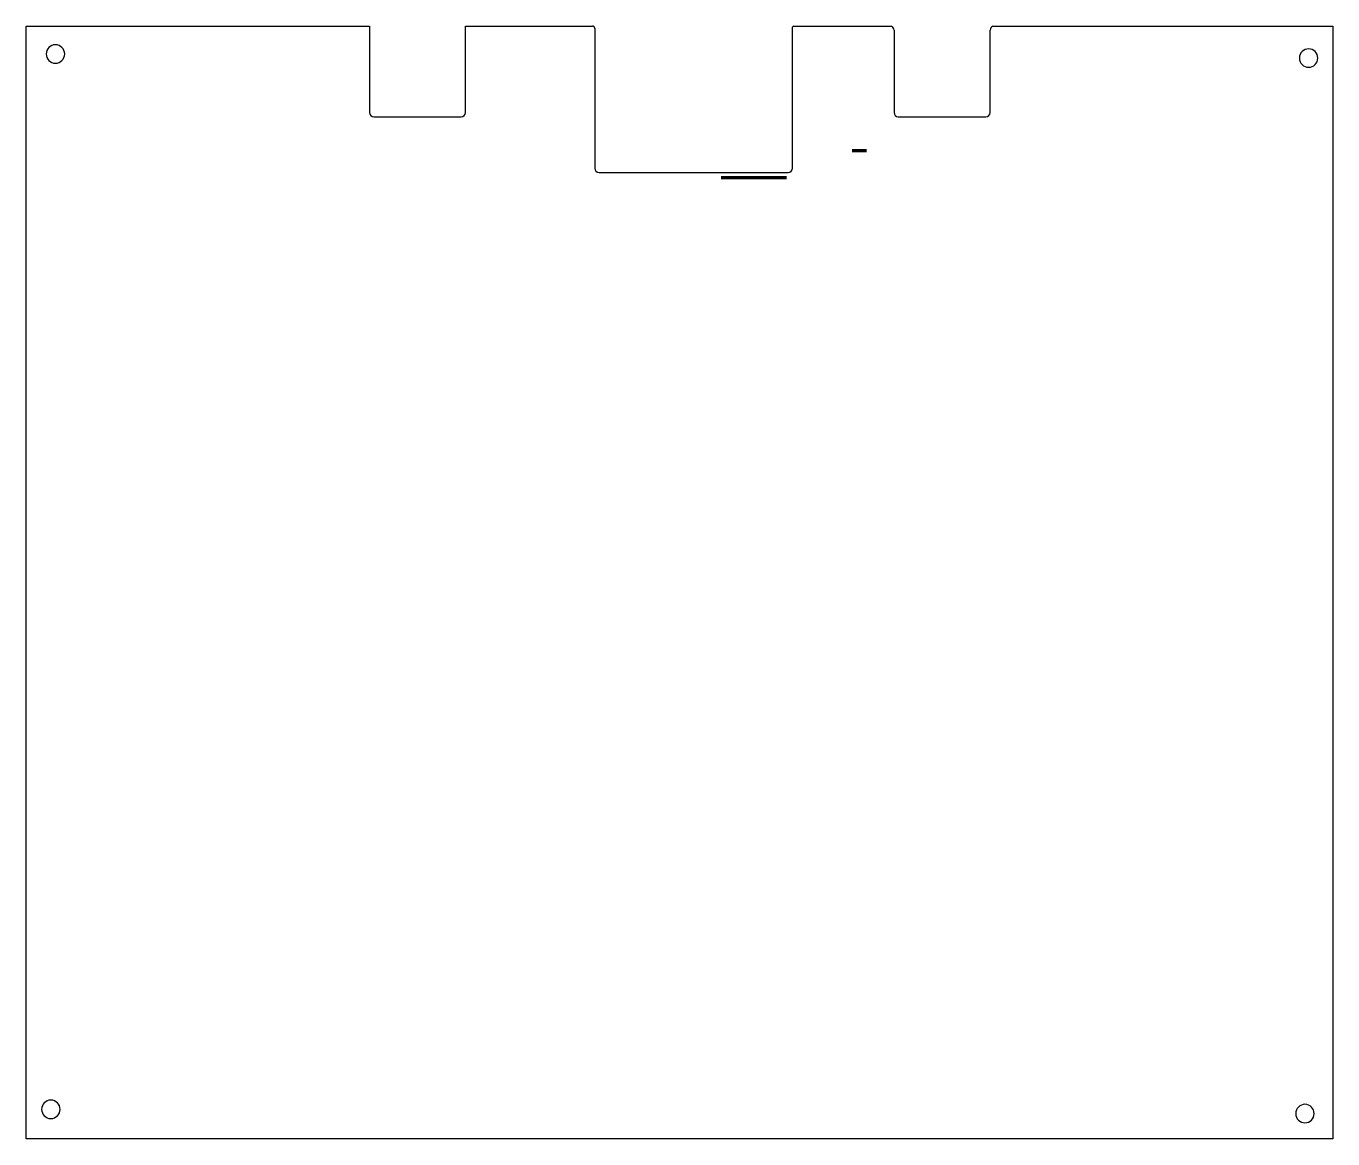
# Model space of a CAD drawing. Header units: millimetres. Extents: x -390 to -91, y -310 to -55.
import ezdxf

# ---------------------------------------------------------------- set-up
doc = ezdxf.new("R2010")
doc.units = ezdxf.units.MM
doc.layers.get('0').update_dxf_attribs({"color": 253, "lineweight": 70, "true_color": 0x8faf8f})

msp = doc.modelspace()

# ---------------------------------------------------------------- linework, layer by layer
at = {"color": 158, "lineweight": -3, "true_color": 0x052648}
for p, q in [((-389.51, -55), (-310.98, -55)), ((-389.51, -309.54), (-389.51, -55)), ((-310.98, -55), (-310.98, -74.75)), ((-288.98, -74.75), (-288.98, -55)), ((-288.98, -55), (-259.98, -55)), ((-259.45, -55.52), (-259.45, -87.49)), ((-214.23, -87.49), (-214.23, -55.25)), ((-213.98, -55), (-191.6, -55)), ((-190.98, -55.91), (-190.98, -74.78)), ((-168.98, -74.75), (-168.98, -55.91)), ((-168.36, -55), (-90.59, -55)), ((-90.59, -55), (-90.59, -309.54)), ((-309.98, -75.75), (-289.98, -75.75)), ((-190, -75.75), (-169.98, -75.75)), ((-258.45, -88.49), (-215.23, -88.49)), ((-90.59, -309.54), (-389.51, -309.54))]:
    msp.add_line(p, q, dxfattribs=at)
for p, q in [((-197.28, -83.54), (-200.53, -83.54)), ((-218.55, -89.67), (-230.51, -89.67)), ((-215.54, -89.67), (-218.51, -89.67))]:
    msp.add_line(p, q)
at = {"color": 158, "lineweight": -3, "true_color": 0x052648, "extrusion": (-1.03898e-08, -4.4713e-15, 1)}
for centre, radius, start, end in [((-259.98, -55.52, 0), 0.525, 360, 90), ((-213.98, -55.25, 0), 0.253, 90, 180), ((-258.45, -87.49, 0), 1, 180, 270)]:
    msp.add_arc(centre, radius, start, end, dxfattribs=at)
at = {"color": 158, "lineweight": -3, "true_color": 0x052648, "extrusion": (-1.03898e-08, -4.62713e-15, 1)}
for centre, start, end in [((-191.96, -55.91, 0), 360, 68.3446), ((-168, -55.91, 0), 111.6554, 180), ((-190, -74.78, 0), 180, 270)]:
    msp.add_arc(centre, 0.978, start, end, dxfattribs=at)
at = {"color": 158, "lineweight": -3, "true_color": 0x052648, "extrusion": (-1.03898e-08, -7.73686e-15, 1)}
msp.add_arc((-309.98, -74.75, 0), 1, 180, 270, dxfattribs=at)
at = {"color": 158, "lineweight": -3, "true_color": 0x052648, "extrusion": (-1.03898e-08, -4.19185e-15, 1)}
for centre in [(-289.98, -74.75, 0), (-169.98, -74.75, 0), (-215.23, -87.49, 0)]:
    msp.add_arc(centre, 1, 270, 360, dxfattribs=at)
at = {"color": 158, "lineweight": -3, "true_color": 0x052648, "extrusion": (1.03898e-08, 4.19185e-15, -1)}
for centre in [(-382.8, -61.37), (-96.14, -62.31), (-383.86, -302.79), (-96.98, -303.75)]:
    msp.add_ellipse(centre, major_axis=(-2.11, 0, 0), ratio=1, dxfattribs=at)

doc.saveas('drawing.dxf')
